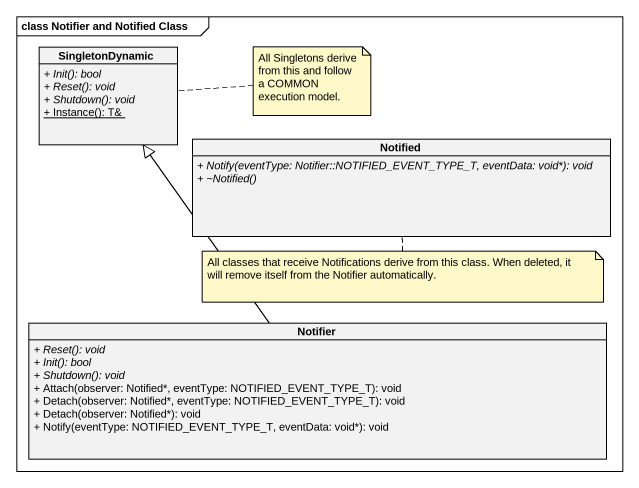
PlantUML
@startuml
mainframe class Notifier and Notified Class
hide circle
hide empty members
skinparam classAttributeIconSize 0
class SingletonDynamic {
  {abstract} + Init(): bool
  {abstract} + Reset(): void
  {abstract} + Shutdown(): void
  {static} + Instance(): T&
}
class Notified {
  {abstract} + Notify(eventType: Notifier::NOTIFIED_EVENT_TYPE_T, eventData: void*): void
  {abstract} + ~Notified()
}
class Notifier {
  {abstract} + Reset(): void
  {abstract} + Init(): bool
  {abstract} + Shutdown(): void
  + Attach(observer: Notified*, eventType: NOTIFIED_EVENT_TYPE_T): void
  + Detach(observer: Notified*, eventType: NOTIFIED_EVENT_TYPE_T): void
  + Detach(observer: Notified*): void
  + Notify(eventType: NOTIFIED_EVENT_TYPE_T, eventData: void*): void
}
Notifier -up-|> SingletonDynamic
note right of SingletonDynamic : All Singletons derive from this and follow a COMMON execution model.
note bottom of Notified : All classes that receive Notifications derive from this class. When deleted, it will remove itself from the Notifier automatically.
@enduml
